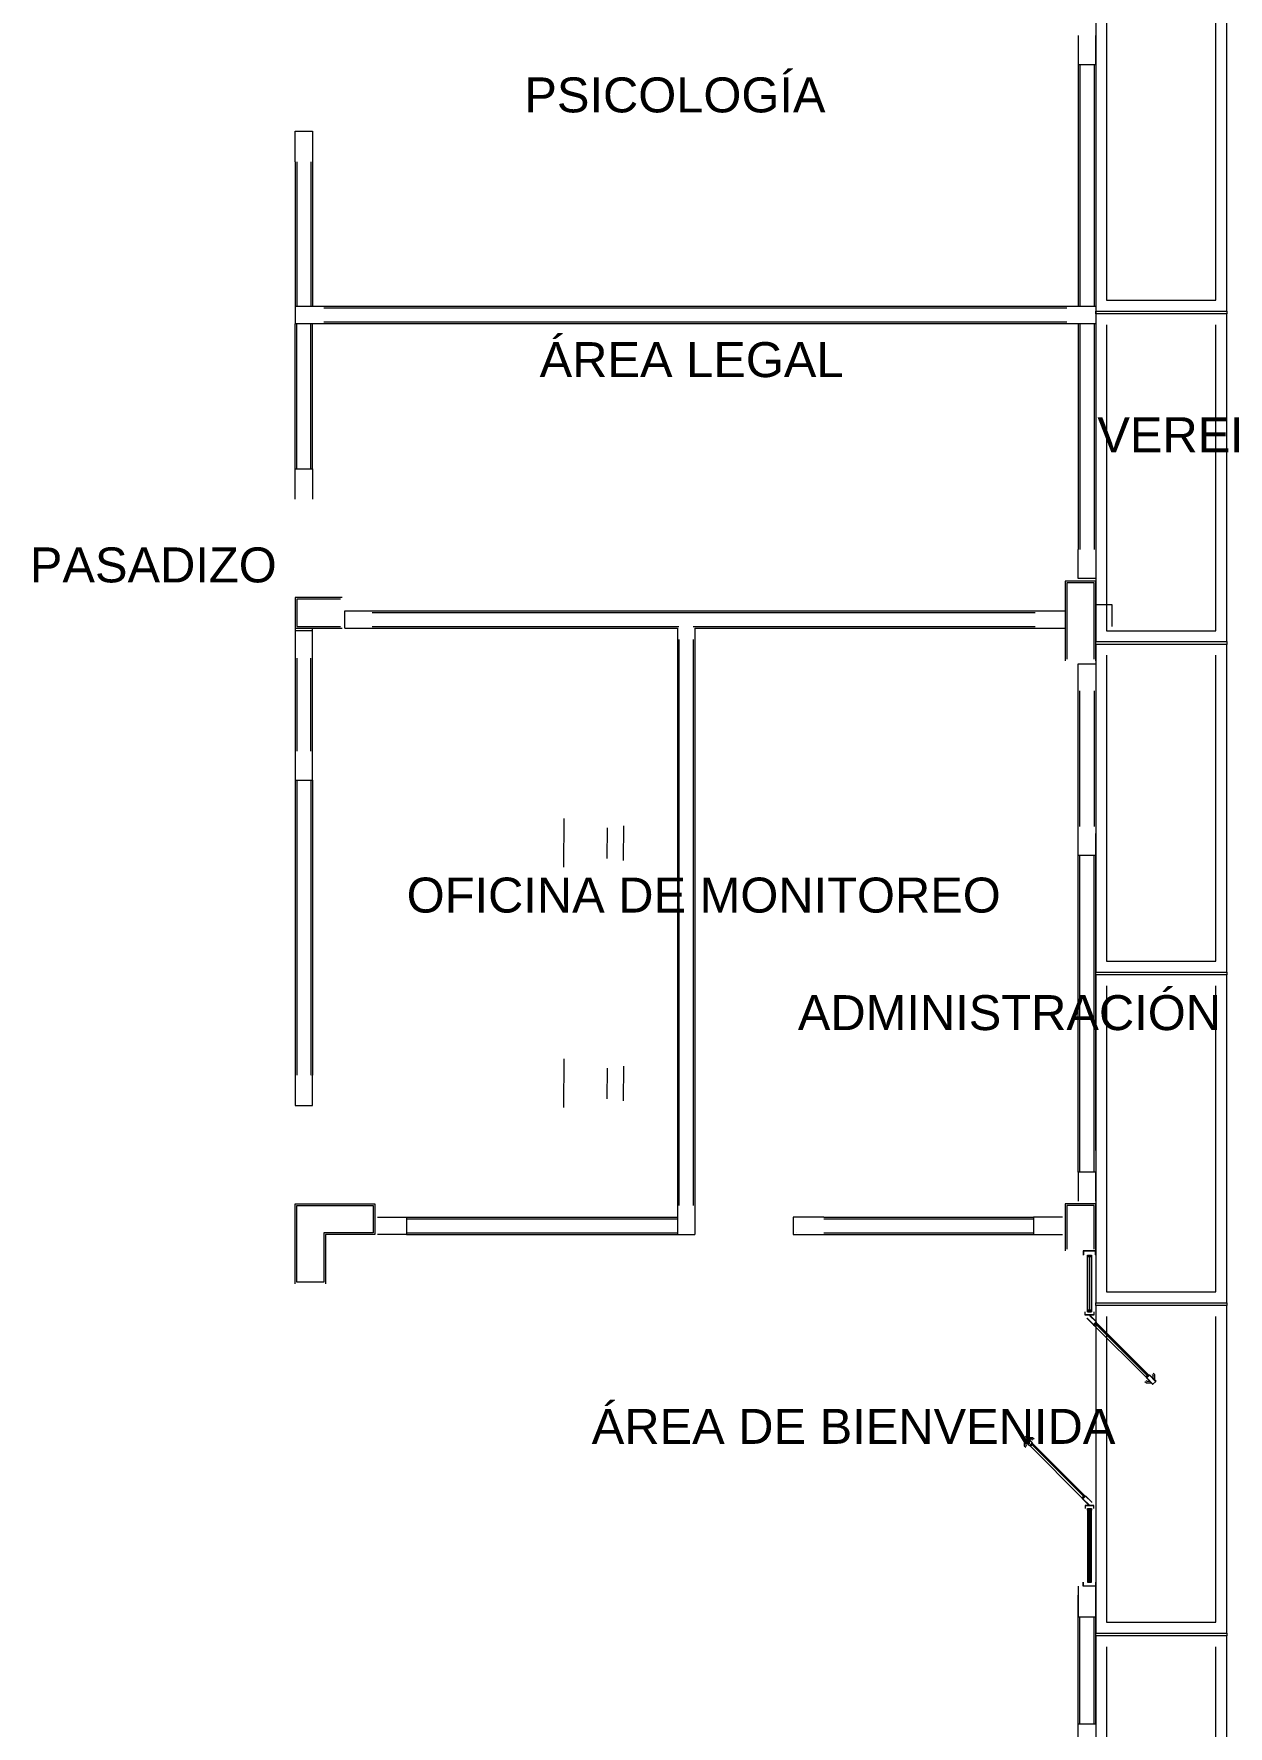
# Model space of a CAD drawing. Header units: metres. Extents: x 349021 to 349543, y 9281040 to 9281959.
# Drawn here: x 349111.87 to 349122.8, y 9281927.44 to 9281942.93 of the extents above; entities that cross this region are included whole.
import ezdxf

# ---------------------------------------------------------------- set-up
doc = ezdxf.new("R2010")
doc.units = ezdxf.units.M
doc.header["$LTSCALE"] = 0.25
doc.layers.add('ARQ-BASE', color=8, linetype='CONTINUOUS', lineweight=13)
doc.layers.add('ARQ-TEXTO', color=8, linetype='CONTINUOUS', lineweight=13)
doc.styles.get("Standard").update_dxf_attribs({"font": 'arial.ttf'})

msp = doc.modelspace()

# ---------------------------------------------------------------- linework, layer by layer
at = {"layer": 'ARQ-BASE'}
for points in [[(349121.59, 9281943.397), (349121.59, 9281940.397), (349122.79, 9281940.397), (349122.79, 9281943.397)], [(349121.69, 9281943.297), (349121.69, 9281940.497), (349122.69, 9281940.497), (349122.69, 9281943.297)], [(349121.43, 9281942.919), (349121.43, 9281942.654), (349121.59, 9281942.654), (349121.59, 9281942.919)], [(349121.43, 9281942.654), (349121.43, 9281940.439)], [(349121.445, 9281942.654), (349121.445, 9281940.439)], [(349121.575, 9281942.654), (349121.575, 9281940.439)], [(349121.59, 9281942.654), (349121.59, 9281940.439)], [(349114.26, 9281942.044), (349114.42, 9281942.044)], [(349114.26, 9281941.764), (349114.26, 9281942.044), (349114.42, 9281942.044), (349114.42, 9281941.764)], [(349114.26, 9281941.764), (349114.26, 9281940.439)], [(349114.275, 9281941.764), (349114.275, 9281940.439)], [(349114.405, 9281941.764), (349114.405, 9281940.439)], [(349114.42, 9281941.764), (349114.42, 9281940.439)], [(349121.59, 9281940.439), (349114.26, 9281940.439)], [(349114.26, 9281940.439), (349114.26, 9281940.279)], [(349121.325, 9281940.424), (349114.525, 9281940.424)], [(349121.59, 9281940.439), (349121.59, 9281940.279)], [(349114.26, 9281938.954), (349114.26, 9281940.279)], [(349121.59, 9281940.279), (349114.26, 9281940.279)], [(349114.275, 9281938.954), (349114.275, 9281940.279)], [(349114.405, 9281938.954), (349114.405, 9281940.279)], [(349114.42, 9281938.954), (349114.42, 9281940.279)], [(349121.325, 9281940.294), (349114.525, 9281940.294)], [(349121.43, 9281940.279), (349121.43, 9281938.214)], [(349121.445, 9281940.279), (349121.445, 9281938.214)], [(349121.575, 9281940.279), (349121.575, 9281938.214)], [(349122.79, 9281940.397), (349122.79, 9281940.371), (349121.59, 9281940.371), (349121.59, 9281940.397)], [(349121.59, 9281940.371), (349121.59, 9281937.371), (349122.79, 9281937.371), (349122.79, 9281940.371)], [(349121.59, 9281940.279), (349121.59, 9281938.214)], [(349121.69, 9281940.271), (349121.69, 9281937.471), (349122.69, 9281937.471), (349122.69, 9281940.271)], [(349114.26, 9281938.674), (349114.26, 9281938.954), (349114.42, 9281938.954), (349114.42, 9281938.674)], [(349121.59, 9281938.214), (349121.59, 9281937.949), (349121.43, 9281937.949), (349121.43, 9281938.214)], [(349121.59, 9281937.194), (349121.59, 9281937.924), (349121.31, 9281937.924), (349121.31, 9281937.194)], [(349121.575, 9281937.209), (349121.575, 9281937.909), (349121.325, 9281937.909), (349121.325, 9281937.209)], [(349114.69, 9281937.774), (349114.26, 9281937.774), (349114.26, 9281937.494), (349114.69, 9281937.494)], [(349114.675, 9281937.759), (349114.275, 9281937.759), (349114.275, 9281937.509), (349114.675, 9281937.509)], [(349114.715, 9281937.654), (349121.31, 9281937.654)], [(349114.715, 9281937.494), (349114.715, 9281937.654)], [(349114.965, 9281937.639), (349121.035, 9281937.639)], [(349121.74, 9281937.509), (349121.74, 9281937.709), (349121.59, 9281937.709), (349121.59, 9281937.509)], [(349114.26, 9281937.494), (349114.26, 9281936.104)], [(349114.42, 9281936.104), (349114.42, 9281937.494)], [(349114.715, 9281937.494), (349117.76, 9281937.494)], [(349114.965, 9281937.509), (349117.775, 9281937.509)], [(349117.76, 9281937.494), (349117.76, 9281931.944)], [(349117.905, 9281937.509), (349121.035, 9281937.509)], [(349117.92, 9281937.494), (349117.92, 9281931.944)], [(349117.92, 9281937.494), (349121.31, 9281937.494)], [(349114.42, 9281937.469), (349114.26, 9281937.469)], [(349117.775, 9281937.389), (349117.775, 9281932.209)], [(349117.905, 9281937.389), (349117.905, 9281932.209)], [(349122.79, 9281937.371), (349122.79, 9281937.346), (349121.59, 9281937.346), (349121.59, 9281937.371)], [(349121.59, 9281937.346), (349121.59, 9281934.346), (349122.79, 9281934.346), (349122.79, 9281937.346)], [(349114.275, 9281937.219), (349114.275, 9281936.369)], [(349114.405, 9281936.369), (349114.405, 9281937.219)], [(349121.43, 9281935.414), (349121.43, 9281937.169)], [(349121.43, 9281937.169), (349121.59, 9281937.169)], [(349121.43, 9281937.169), (349121.59, 9281937.169)], [(349121.59, 9281937.169), (349121.59, 9281935.414)], [(349121.69, 9281937.246), (349121.69, 9281934.446), (349122.69, 9281934.446), (349122.69, 9281937.246)], [(349121.445, 9281935.679), (349121.445, 9281936.919)], [(349121.575, 9281936.919), (349121.575, 9281935.679)], [(349114.26, 9281936.104), (349114.42, 9281936.104)], [(349114.26, 9281936.104), (349114.26, 9281933.404)], [(349114.26, 9281936.104), (349114.42, 9281936.104)], [(349114.275, 9281936.104), (349114.275, 9281933.404)], [(349114.405, 9281936.104), (349114.405, 9281933.404)], [(349114.42, 9281936.104), (349114.42, 9281933.404)], [(349116.72, 9281935.752), (349116.718, 9281935.305)], [(349117.118, 9281935.386), (349117.12, 9281935.666)], [(349117.268, 9281935.367), (349117.27, 9281935.684)], [(349121.43, 9281932.514), (349121.43, 9281935.614)], [(349121.59, 9281932.714), (349121.59, 9281935.614)], [(349121.59, 9281935.414), (349121.43, 9281935.414)], [(349121.445, 9281932.514), (349121.445, 9281935.414)], [(349121.575, 9281932.514), (349121.575, 9281935.414)], [(349122.79, 9281934.346), (349122.79, 9281934.32), (349121.59, 9281934.32), (349121.59, 9281934.346)], [(349121.59, 9281934.32), (349121.59, 9281931.32), (349122.79, 9281931.32), (349122.79, 9281934.32)], [(349121.69, 9281934.22), (349121.69, 9281931.42), (349122.69, 9281931.42), (349122.69, 9281934.22)], [(349116.72, 9281933.553), (349116.718, 9281933.106)], [(349117.118, 9281933.187), (349117.12, 9281933.467)], [(349117.268, 9281933.168), (349117.27, 9281933.484)], [(349114.26, 9281933.404), (349114.26, 9281933.124), (349114.42, 9281933.124), (349114.42, 9281933.404)], [(349114.26, 9281933.124), (349114.42, 9281933.124)], [(349121.59, 9281932.249), (349121.59, 9281932.514), (349121.43, 9281932.514), (349121.43, 9281932.249)], [(349114.26, 9281931.494), (349114.26, 9281932.224), (349114.99, 9281932.224), (349114.99, 9281931.944), (349114.54, 9281931.944), (349114.54, 9281931.494)], [(349114.275, 9281931.509), (349114.275, 9281932.209), (349114.975, 9281932.209), (349114.975, 9281931.959), (349114.525, 9281931.959), (349114.525, 9281931.509), (349114.275, 9281931.509)], [(349121.59, 9281931.794), (349121.59, 9281932.224), (349121.31, 9281932.224), (349121.31, 9281931.794)], [(349121.575, 9281931.809), (349121.575, 9281932.209), (349121.325, 9281932.209), (349121.325, 9281931.809)], [(349115.015, 9281932.104), (349115.28, 9281932.104), (349115.28, 9281931.944), (349115.015, 9281931.944)], [(349115.28, 9281932.104), (349117.76, 9281932.104)], [(349115.28, 9281932.089), (349117.76, 9281932.089)], [(349118.82, 9281932.104), (349118.82, 9281931.944)], [(349119.1, 9281932.104), (349118.82, 9281932.104), (349118.82, 9281931.944), (349119.1, 9281931.944)], [(349119.1, 9281932.104), (349121.02, 9281932.104)], [(349119.1, 9281932.089), (349121.02, 9281932.089)], [(349121.285, 9281932.104), (349121.02, 9281932.104), (349121.02, 9281931.944), (349121.285, 9281931.944)], [(349115.28, 9281931.959), (349117.76, 9281931.959)], [(349115.28, 9281931.944), (349117.76, 9281931.944)], [(349117.76, 9281931.944), (349117.92, 9281931.944)], [(349118.85, 9281931.959), (349118.85, 9281931.959)], [(349119.1, 9281931.959), (349121.02, 9281931.959)], [(349119.1, 9281931.944), (349121.02, 9281931.944)], [(349121.59, 9281931.756), (349121.59, 9281931.794), (349121.476, 9281931.794), (349121.476, 9281931.756)], [(349121.588, 9281931.758), (349121.588, 9281931.792), (349121.478, 9281931.792), (349121.478, 9281931.758)], [(349121.527, 9281931.74), (349121.514, 9281931.74), (349121.514, 9281931.756), (349121.552, 9281931.756), (349121.552, 9281931.74), (349121.538, 9281931.74)], [(349121.527, 9281931.742), (349121.516, 9281931.742), (349121.516, 9281931.754), (349121.55, 9281931.754), (349121.55, 9281931.742), (349121.538, 9281931.742)], [(349121.527, 9281931.74), (349121.527, 9281931.742)], [(349121.536, 9281931.244), (349121.536, 9281931.748), (349121.53, 9281931.748), (349121.53, 9281931.244)], [(349121.538, 9281931.74), (349121.538, 9281931.742)], [(349121.514, 9281931.251), (349121.514, 9281931.74)], [(349121.552, 9281931.74), (349121.552, 9281931.251)], [(349122.79, 9281931.32), (349122.79, 9281931.295), (349121.59, 9281931.295), (349121.59, 9281931.32)], [(349121.59, 9281931.295), (349121.59, 9281928.295), (349122.79, 9281928.295), (349122.79, 9281931.295)], [(349121.574, 9281931.235), (349121.574, 9281931.207), (349121.492, 9281931.207), (349121.492, 9281931.235)], [(349121.572, 9281931.233), (349121.572, 9281931.209), (349121.494, 9281931.209), (349121.494, 9281931.233)], [(349121.535, 9281931.203), (349121.535, 9281931.203), (349121.538, 9281931.203), (349121.596, 9281931.145), (349121.569, 9281931.118), (349121.511, 9281931.176), (349121.51, 9281931.179), (349121.51, 9281931.179)], [(349121.536, 9281931.202), (349121.536, 9281931.201), (349121.593, 9281931.145), (349121.569, 9281931.12), (349121.512, 9281931.177), (349121.512, 9281931.178)], [(349121.527, 9281931.251), (349121.514, 9281931.251), (349121.514, 9281931.235), (349121.552, 9281931.235), (349121.552, 9281931.251), (349121.538, 9281931.251), (349121.538, 9281931.25), (349121.55, 9281931.25), (349121.55, 9281931.237), (349121.515, 9281931.237), (349121.515, 9281931.25), (349121.527, 9281931.25), (349121.527, 9281931.251)], [(349121.555, 9281931.207), (349121.553, 9281931.207)], [(349121.595, 9281931.133), (349121.596, 9281931.134), (349121.592, 9281931.138), (349121.573, 9281931.119), (349121.577, 9281931.114), (349121.588, 9281931.125), (349121.589, 9281931.124), (349121.577, 9281931.112), (349121.57, 9281931.119), (349121.592, 9281931.14), (349121.599, 9281931.134), (349121.597, 9281931.132), (349121.595, 9281931.133)], [(349121.589, 9281931.135), (349122.071, 9281930.653), (349122.067, 9281930.649), (349121.585, 9281931.131)], [(349122.07, 9281930.662), (349121.599, 9281931.134)], [(349121.69, 9281931.195), (349121.69, 9281928.395), (349122.69, 9281928.395), (349122.69, 9281931.195)], [(349121.577, 9281931.112), (349122.049, 9281930.641)], [(349122.068, 9281930.66), (349122.069, 9281930.659), (349122.07, 9281930.66), (349122.075, 9281930.655), (349122.055, 9281930.636), (349122.051, 9281930.641), (349122.061, 9281930.651), (349122.06, 9281930.652), (349122.049, 9281930.641), (349122.055, 9281930.634), (349122.077, 9281930.655), (349122.07, 9281930.662), (349122.068, 9281930.66)], [(349122.114, 9281930.573), (349122.054, 9281930.633), (349122.081, 9281930.66), (349122.141, 9281930.6), (349122.114, 9281930.573)], [(349122.114, 9281930.575), (349122.057, 9281930.633), (349122.081, 9281930.657), (349122.138, 9281930.599)], [(349122.106, 9281930.662), (349122.116, 9281930.652)], [(349122.13, 9281930.66), (349122.117, 9281930.673)], [(349122.13, 9281930.614), (349122.13, 9281930.66)], [(349122.054, 9281930.584), (349122.04, 9281930.597)], [(349122.051, 9281930.608), (349122.061, 9281930.598)], [(349122.1, 9281930.584), (349122.054, 9281930.584)], [(349122.086, 9281930.598), (349122.061, 9281930.598)], [(349122.076, 9281930.611), (349122.076, 9281930.607), (349122.109, 9281930.574), (349122.112, 9281930.574)], [(349122.103, 9281930.637), (349122.106, 9281930.637), (349122.139, 9281930.604), (349122.139, 9281930.601)], [(349122.116, 9281930.628), (349122.116, 9281930.652)], [(349120.925, 9281930.071), (349120.985, 9281930.011), (349121.012, 9281930.038), (349120.952, 9281930.098), (349120.925, 9281930.071)], [(349120.962, 9281930.033), (349120.959, 9281930.034), (349120.926, 9281930.067), (349120.926, 9281930.07)], [(349120.927, 9281930.072), (349120.985, 9281930.014), (349121.009, 9281930.038), (349120.951, 9281930.096)], [(349120.936, 9281930.057), (349120.936, 9281930.011)], [(349120.95, 9281930.043), (349120.95, 9281930.019)], [(349120.989, 9281930.06), (349120.989, 9281930.063), (349120.956, 9281930.096), (349120.953, 9281930.097)], [(349120.966, 9281930.087), (349121.012, 9281930.087)], [(349120.98, 9281930.073), (349121.004, 9281930.073)], [(349121.014, 9281930.063), (349121.004, 9281930.073)], [(349121.012, 9281930.087), (349121.025, 9281930.074)], [(349120.936, 9281930.011), (349120.949, 9281929.997)], [(349120.96, 9281930.008), (349120.95, 9281930.019)], [(349121.012, 9281930.025), (349121.011, 9281930.026), (349121.012, 9281930.027), (349121.007, 9281930.032), (349120.988, 9281930.012), (349120.992, 9281930.008), (349121.003, 9281930.018), (349121.004, 9281930.017), (349120.992, 9281930.006), (349120.986, 9281930.012), (349121.007, 9281930.034), (349121.014, 9281930.027), (349121.012, 9281930.025)], [(349121.464, 9281929.534), (349120.992, 9281930.006)], [(349121.487, 9281929.546), (349121.005, 9281930.029), (349121.001, 9281930.025), (349121.483, 9281929.542)], [(349121.014, 9281930.027), (349121.486, 9281929.556)], [(349121.485, 9281929.553), (349121.486, 9281929.554), (349121.49, 9281929.549), (349121.471, 9281929.53), (349121.466, 9281929.534), (349121.477, 9281929.545), (349121.476, 9281929.546), (349121.464, 9281929.534), (349121.471, 9281929.528), (349121.492, 9281929.549), (349121.486, 9281929.556), (349121.484, 9281929.554), (349121.485, 9281929.553)], [(349121.555, 9281929.492), (349121.555, 9281929.492), (349121.555, 9281929.495), (349121.496, 9281929.553), (349121.47, 9281929.526), (349121.528, 9281929.468), (349121.531, 9281929.468), (349121.531, 9281929.468)], [(349121.553, 9281929.493), (349121.553, 9281929.494), (349121.496, 9281929.55), (349121.472, 9281929.526), (349121.529, 9281929.469), (349121.53, 9281929.469)], [(349121.574, 9281929.435), (349121.574, 9281929.464), (349121.492, 9281929.464), (349121.492, 9281929.435)], [(349121.572, 9281929.437), (349121.572, 9281929.462), (349121.494, 9281929.462), (349121.494, 9281929.437)], [(349121.527, 9281929.42), (349121.514, 9281929.42), (349121.514, 9281929.435), (349121.552, 9281929.435), (349121.552, 9281929.42), (349121.538, 9281929.42), (349121.538, 9281929.421), (349121.55, 9281929.421), (349121.55, 9281929.434), (349121.515, 9281929.434), (349121.515, 9281929.421), (349121.527, 9281929.421), (349121.527, 9281929.42)], [(349121.514, 9281929.42), (349121.514, 9281928.778)], [(349121.536, 9281929.427), (349121.536, 9281928.771), (349121.53, 9281928.771), (349121.53, 9281929.427)], [(349121.552, 9281928.778), (349121.552, 9281929.42)], [(349121.555, 9281929.464), (349121.553, 9281929.464)], [(349121.43, 9281928.724), (349121.43, 9281928.444), (349121.59, 9281928.444), (349121.59, 9281928.724)], [(349121.43, 9281927.464), (349121.43, 9281928.644)], [(349121.59, 9281928.763), (349121.59, 9281928.724), (349121.475, 9281928.724), (349121.475, 9281928.763)], [(349121.588, 9281928.761), (349121.588, 9281928.726), (349121.477, 9281928.726), (349121.477, 9281928.761)], [(349121.527, 9281928.778), (349121.514, 9281928.778), (349121.514, 9281928.763), (349121.552, 9281928.763), (349121.552, 9281928.778), (349121.538, 9281928.778)], [(349121.527, 9281928.776), (349121.516, 9281928.776), (349121.516, 9281928.765), (349121.55, 9281928.765), (349121.55, 9281928.776), (349121.538, 9281928.776)], [(349121.527, 9281928.778), (349121.527, 9281928.776)], [(349121.538, 9281928.778), (349121.538, 9281928.776)], [(349121.59, 9281927.464), (349121.59, 9281928.644)], [(349121.445, 9281927.464), (349121.445, 9281928.444)], [(349121.575, 9281927.464), (349121.575, 9281928.444)], [(349122.79, 9281928.295), (349122.79, 9281928.27), (349121.59, 9281928.27), (349121.59, 9281928.295)], [(349121.59, 9281928.27), (349121.59, 9281925.244), (349122.79, 9281925.244), (349122.79, 9281928.27)], [(349121.69, 9281928.17), (349121.69, 9281925.344), (349122.69, 9281925.344), (349122.69, 9281928.17)], [(349121.43, 9281927.199), (349121.43, 9281927.464), (349121.59, 9281927.464), (349121.59, 9281927.199)]]:
    msp.add_lwpolyline(points, dxfattribs=at)

# ---------------------------------------------------------------- texts
at = {"layer": 'ARQ-TEXTO'}
for s, p in [('PSICOLOGÍA', (349116.359, 9281942.215)), ('ÁREA LEGAL', (349116.499, 9281939.792)), ('VEREDA', (349121.605, 9281939.104)), ('PASADIZO', (349111.832, 9281937.913)), ('OFICINA DE MONITOREO', (349115.282, 9281934.891)), ('ADMINISTRACIÓN', (349118.863, 9281933.815)), ('ÁREA DE BIENVENIDA', (349116.976, 9281930.028))]:
    msp.add_text(s, height=0.32, dxfattribs=at).set_placement(p)

doc.saveas('drawing.dxf')
